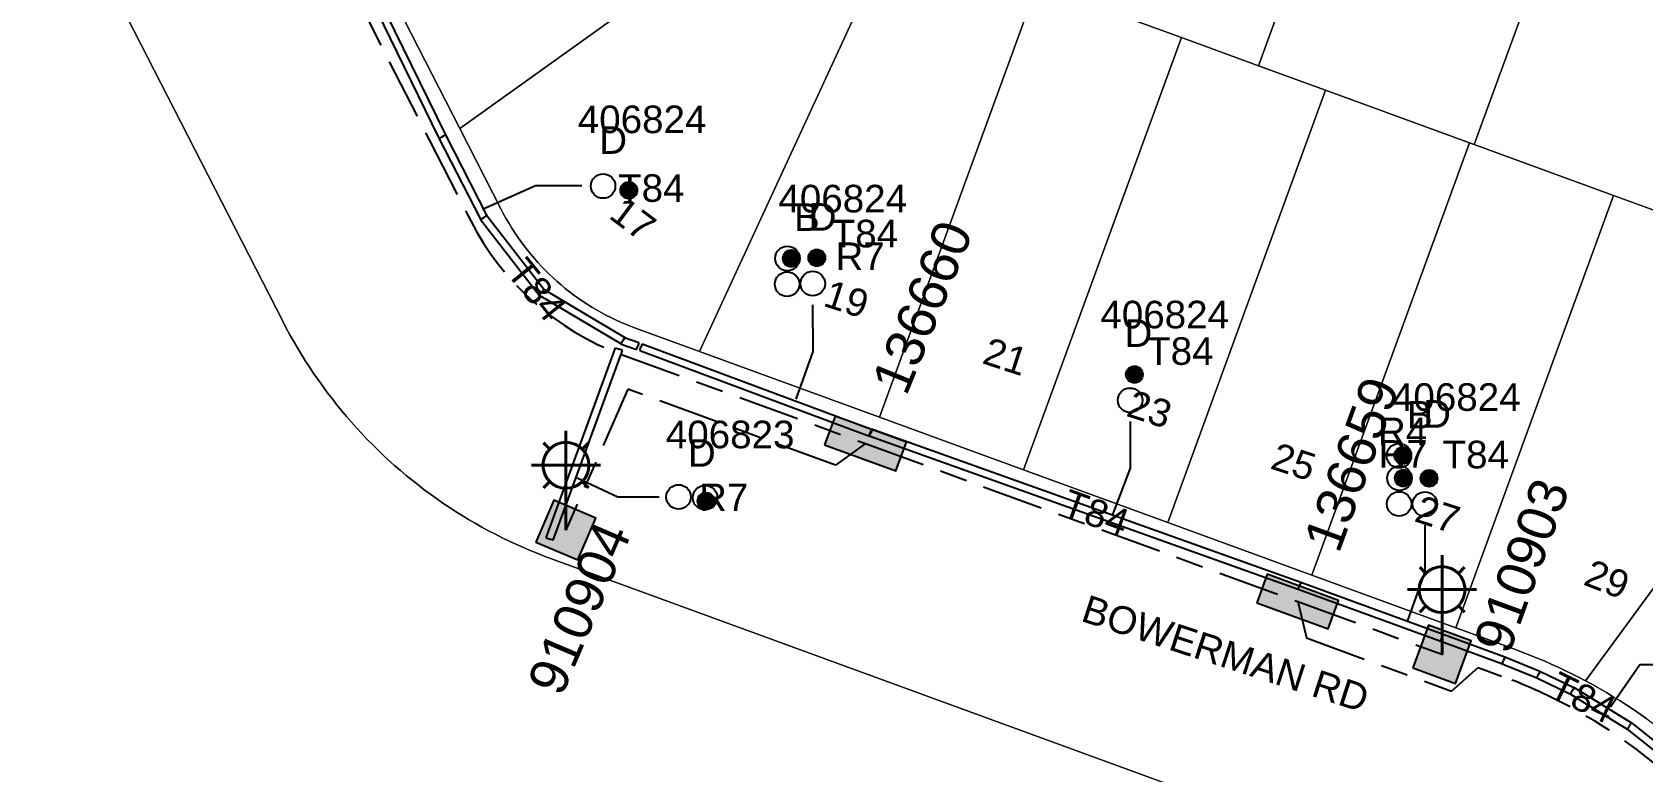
# Model space of a CAD drawing. Header units: metres. Extents: x 289087 to 291245, y 6227587 to 6229773.
# Drawn here: x 290212.5 to 290317.5, y 6228965.2 to 6229013.4 of the extents above; entities that cross this region are included whole.
import ezdxf
from ezdxf.enums import TextEntityAlignment as Align

# ---------------------------------------------------------------- set-up
doc = ezdxf.new("R2010")
doc.units = ezdxf.units.M
doc.linetypes.add('Cable Exist UG', pattern=[8.2, 4, -1.2, 1.8, -1.2])
for name, color, linetype in [('_User Ducts Config', 7, 'Continuous'), ('Duct_SP_EXT', 7, 'Continuous'), ('Equip_SP_SL_EXT', 7, 'Continuous'), ('Mains_LV_EXT', 7, 'Continuous'), ('Mains_LV_SL_EXT', 7, 'Continuous'), ('SupportsUG_SP_LV_EXT', 7, 'Continuous'), ('SupportsUG_SP_LV_SL_EXT', 7, 'Continuous')]:
    doc.layers.add(name, color=color, linetype=linetype)
doc.layers.add('Cadastre Land Parcels_SP_EXT', color=9, linetype='Continuous', lineweight=5)
doc.layers.add('Cadastre Roads_SP_EXT', color=9, linetype='Continuous', lineweight=5)
doc.styles.add('COLUMN_LABEL', font='arial.ttf')
doc.styles.add('iecARIAL', font='arial.ttf', dxfattribs={"height": 2})
doc.styles.add('POLE_LABEL', font='arial.ttf')
doc.styles.get("Standard").update_dxf_attribs({"font": 'arial.ttf'})

# ---------------------------------------------------------------- blocks, each defined once
blk = doc.blocks.new('COLUMN_EXT')
blk.add_hatch(color=256).paths.add_polyline_path([(-1.49, 1.48), (-1.49, -1.49), (1.48, -1.49), (1.48, 1.48)])
blk.add_lwpolyline([(-1.49, -1.49), (1.48, -1.49), (1.48, 1.48), (-1.49, 1.48)], close=True)
for tag, height, style, flags, p in [('ASSET_NUM', 2.5, 'COLUMN_LABEL', 8, (2, 2)), ('STRUCTURE_PLANT_NUMBER', 0.2, 'POLE_LABEL', 9, (1.81, 0.03)), ('STREET_CODE', 0.2, 'COLUMN_LABEL', 9, (1.81, -0.2))]:
    blk.add_attdef(tag, text='', height=height, dxfattribs=dict(style=style, flags=flags)).set_placement(p, align=Align.MIDDLE_LEFT)
at = {"flags": 9}
for tag, p in [('COLUMN_TYPE', (1.81, -0.4)), ('OWNED_BY', (1.81, -0.6)), ('STATE', (1.81, -0.8)), ('USAGE', (1.81, -1)), ('STREETNAME', (1.81, -1.6)), ('SUBURB', (1.81, -1.8)), ('LEGEND', (1.81, -1.2)), ('LOCATION', (1.81, -1.4)), ('NOTES', (1.81, -2))]:
    blk.add_attdef(tag, text='', height=0.2, dxfattribs=at).set_placement(p, align=Align.MIDDLE_LEFT)
at = {"flags": 1}
blk.add_attdef('Z', (1.81, -2.35), '', height=0.2, dxfattribs=at)
blk = doc.blocks.new('PILLAR_EXT')
blk.add_hatch(color=256).paths.add_polyline_path([(-2.475, 0.99), (-2.475, -0.99), (2.475, -0.99), (2.475, 0.99)])
blk.add_lwpolyline([(-2.475, -0.99), (2.475, -0.99), (2.475, 0.99), (-2.475, 0.99)], close=True)
at = {"style": 'iecARIAL', "flags": 8}
blk.add_attdef('ASSET_NUM', (1.5, 3.5), '', height=2.5, dxfattribs=at)
for tag, p, flags in [('OWNED_BY', (0, -0.2), 9), ('STATE', (0, -0.4), 9), ('SUPPORT_TYPE', (0, -0.6), 9), ('USAGE', (0, -0.8), 9), ('LEGEND', (0, -1), 9), ('LOCATION', (0, -1.2), 9), ('STREETNAME', (0, -1.8), 9), ('SUBURB', (0, -2), 1), ('NOTES', (0, -1.4), 9), ('PARENT', (0, -1.6), 9)]:
    blk.add_attdef(tag, p, '', height=0.2, dxfattribs=dict(flags=flags))
blk = doc.blocks.new('DUCT_EXT')
blk.add_circle((0, 0.8), 0.8)
at = {"flags": 1}
blk.add_attdef('Z', (0, 0), '', height=0.2, dxfattribs=at)
at = {"flags": 9}
for tag, p in [('DUCT_CODE', (0, 0)), ('XSECT_TYPE', (0, -0.2)), ('STATE', (0, -0.6)), ('FB_REFERENCE', (0, -0.4)), ('NOTES', (0, -0.8))]:
    blk.add_attdef(tag, text='', height=0.2, dxfattribs=at).set_placement(p, align=Align.MIDDLE_LEFT)
blk = doc.blocks.new('SL_LANTERN_EXT')
at = {"lineweight": 40}
for p, q in [((0, 1.97), (0, 6.47)), ((-1.46, 5.68), (-1.06, 5.28)), ((1.46, 5.68), (1.06, 5.28)), ((-2.25, 4.22), (2.25, 4.22)), ((-1.46, 2.76), (-1.06, 3.16)), ((1.46, 2.76), (1.06, 3.16)), ((0, 0), (0, 2.72))]:
    blk.add_line(p, q, dxfattribs=at)
blk.add_circle((0, 4.22), 1.5, dxfattribs=at)
at = {"style": 'iecARIAL', "flags": 9}
blk.add_attdef('ASSET_NUM', (1.5, 1.5), '', height=2.5, dxfattribs=at)
for tag, p, height, flags in [('CONSTRUCTED_VOLTAGE', (0.98, -0.65), 0.2, 9), ('CONTROL_TYPE', (0.98, -0.85), 0.2, 9), ('LANTERN_PURPOSE', (0.98, -1.05), 0.2, 9), ('LNUMBER', (2.18, -3.25), 2.5, 8), ('OPERATING_VOLTAGE', (0.98, -1.65), 0.2, 9), ('ORIENTATION', (0.98, -1.85), 0.2, 9), ('OWNED_BY', (0.98, -2.05), 0.2, 9), ('STATE', (0.98, -2.25), 0.2, 9), ('LANTERN_TYPE', (0.98, -1.25), 0.2, 9), ('NO_PHASES', (0.98, -1.45), 0.2, 9), ('USAGE', (0.98, -2.45), 0.2, 9), ('CEXIST', (0.98, -2.65), 0.2, 9), ('CNEW', (0.98, -2.85), 0.2, 9), ('CNUMBER', (0.98, -3.05), 0.2, 9), ('CREMOVE', (0.98, -3.25), 0.2, 9), ('CREPLACE', (0.98, -3.45), 0.2, 9), ('LKINGHEIGHT', (0.98, -3.65), 0.2, 9), ('LBRACKET', (0.98, -3.85), 0.2, 9), ('LBRACKETVOCAB', (0.98, -4.05), 0.2, 9), ('LCATEGORY', (0.98, -4.25), 0.2, 9), ('LCHARGE1', (0.98, -4.45), 0.2, 9), ('LCHARGE1PERCENT', (0.98, -4.65), 0.2, 9), ('LCHARGE2', (0.98, -4.85), 0.2, 9), ('LCHARGE2PERCENT', (0.98, -5.05), 0.2, 9), ('LCHARGE3', (0.98, -5.25), 0.2, 9), ('LCHARGE3PERCENT', (0.98, -5.45), 0.2, 9), ('LEXIST', (0.98, -5.65), 0.2, 9), ('LLAMP', (0.98, -5.85), 0.2, 9), ('LLAMPVOCAB', (0.98, -6.05), 0.2, 9), ('LMAST', (0.98, -6.25), 0.2, 9), ('LMASTVOCAB', (0.98, -6.45), 0.2, 9), ('LNEW', (0.98, -6.65), 0.2, 9), ('LANTNUMBER', (0.98, -6.85), 0.2, 9), ('LOUTREACH', (0.98, -7.25), 0.2, 9), ('LOUTREACHVOCAB', (0.98, -7.45), 0.2, 9), ('LRATECODE', (0.98, -7.65), 0.2, 9), ('LREMOVE', (0.98, -7.85), 0.2, 9), ('LREPLACE', (0.98, -8.05), 0.2, 9), ('LTYPE', (0.98, -8.25), 0.2, 9), ('LTYPEVOCAB', (0.98, -8.45), 0.2, 9), ('STREETNAME', (0.98, -9.25), 0.2, 9), ('SUBURB', (0.98, -9.45), 0.2, 1), ('LEGEND', (0.98, -8.65), 0.2, 9), ('LOCATION', (0.98, -8.85), 0.2, 9), ('NOTES', (0.98, -9.05), 0.2, 9)]:
    blk.add_attdef(tag, p, '', height=height, dxfattribs=dict(flags=flags))
blk = doc.blocks.new('CABLE_LARGE_EXT')
h = blk.add_hatch(color=256)
edge = h.paths.add_edge_path()
edge.add_arc((0, 0.55), 0.55, 0, 360)
blk.add_circle((0, 0.55), 0.55)
at = {"flags": 1}
blk.add_attdef('Z', (0, 0), '', height=0.2, dxfattribs=at)
at = {"flags": 9}
for tag, p in [('COND_CODE', (0, 0)), ('STATE', (0, -0.4)), ('XSECT_SIZE', (0, -0.6)), ('FB_REFERENCE', (0, -0.2)), ('NOTES', (0, -0.8))]:
    blk.add_attdef(tag, text='', height=0.2, dxfattribs=at).set_placement(p, align=Align.MIDDLE_LEFT)

msp = doc.modelspace()

# ---------------------------------------------------------------- linework, layer by layer
at = {"layer": '_User Ducts Config'}
for points in [[(290248.37, 6229003.4), (290245.34, 6229003.4), (290241.9, 6229001.86)], [(290263.41, 6228995.64), (290263.42, 6228992.61), (290262.32, 6228989.49)], [(290284.11, 6228988.03), (290284.11, 6228985), (290282.94, 6228981.91)], [(290253.41, 6228983.11), (290250.72, 6228983.11), (290248.06, 6228984.35)], [(290303.32, 6228981.27), (290303.33, 6228978.24), (290302.18, 6228974.99)], [(290320.37, 6228972.16), (290317.34, 6228972.16), (290315.43, 6228969.4)]]:
    msp.add_lwpolyline(points, dxfattribs=at)
at = {"layer": 'Cadastre Land Parcels_SP_EXT', "linetype": 'Continuous'}
for points in [[(290302.75, 6229039.43), (290288.66, 6229044.58), (290278.38, 6229016.39), (290287.45, 6229013.07), (290292.47, 6229011.24), (290302.75, 6229039.43)], [(290316.84, 6229034.28), (290302.75, 6229039.43), (290292.47, 6229011.24), (290296.84, 6229009.64), (290306.24, 6229006.21), (290306.55, 6229006.09), (290316.84, 6229034.28)], [(290330.93, 6229029.13), (290316.84, 6229034.28), (290306.55, 6229006.09), (290315.63, 6229002.77), (290320.64, 6229000.94), (290330.93, 6229029.13)], [(290261.78, 6229022.45), (290257.2, 6229031.41), (290234.06, 6229019.55), (290240.41, 6229007.15), (290261.78, 6229022.45)], [(290278.06, 6229016.51), (290268.67, 6229019.94), (290256.03, 6228992.6), (290267.77, 6228988.31), (290278.06, 6229016.51)], [(290287.45, 6229013.07), (290278.38, 6229016.39), (290278.06, 6229016.51), (290267.77, 6228988.31), (290277.16, 6228984.88), (290287.45, 6229013.07)], [(290296.84, 6229009.64), (290292.47, 6229011.24), (290287.45, 6229013.07), (290277.16, 6228984.88), (290286.56, 6228981.45), (290296.84, 6229009.64)], [(290306.24, 6229006.21), (290296.84, 6229009.64), (290286.56, 6228981.45), (290295.95, 6228978.01), (290306.24, 6229006.21)], [(290315.63, 6229002.77), (290306.55, 6229006.09), (290306.24, 6229006.21), (290295.95, 6228978.01), (290305.34, 6228974.58), (290315.63, 6229002.77)], [(290332.48, 6228996.61), (290320.64, 6229000.94), (290315.63, 6229002.77), (290305.34, 6228974.58), (290309.24, 6228973.16), (290309.71, 6228972.98), (290310.18, 6228972.8), (290310.64, 6228972.61), (290311.1, 6228972.42), (290311.55, 6228972.22), (290312.01, 6228972.01), (290312.46, 6228971.8), (290312.91, 6228971.58), (290313.35, 6228971.36), (290313.79, 6228971.13), (290332.48, 6228996.61)], [(290344.97, 6228984.95), (290341.24, 6228989.67), (290332.48, 6228996.61), (290313.79, 6228971.13), (290314.25, 6228970.88), (290314.71, 6228970.62), (290315.16, 6228970.36), (290315.61, 6228970.09), (290316.05, 6228969.82), (290316.49, 6228969.54), (290316.93, 6228969.25), (290317.36, 6228968.95), (290317.79, 6228968.65), (290318.21, 6228968.35), (290318.63, 6228968.03), (290319.05, 6228967.71), (290319.46, 6228967.39), (290319.86, 6228967.06), (290320.26, 6228966.72), (290320.65, 6228966.38), (290321.05, 6228966.03), (290344.97, 6228984.95)]]:
    msp.add_lwpolyline(points, close=True, dxfattribs=at)
for points in [[(290303.76, 6228958.11), (290246.38, 6228979.09), (290245.91, 6228979.26), (290245.45, 6228979.44), (290244.99, 6228979.63), (290244.53, 6228979.83), (290244.07, 6228980.03), (290243.62, 6228980.24), (290243.17, 6228980.46), (290242.73, 6228980.68), (290242.29, 6228980.91), (290241.85, 6228981.15), (290241.41, 6228981.4), (290240.98, 6228981.65), (290240.56, 6228981.91), (290240.14, 6228982.17), (290239.72, 6228982.44), (290239.31, 6228982.72), (290238.89, 6228983.01), (290238.49, 6228983.3), (290238.09, 6228983.59), (290237.69, 6228983.9), (290237.3, 6228984.21), (290236.92, 6228984.52), (290236.54, 6228984.84), (290236.16, 6228985.17), (290235.79, 6228985.5), (290235.42, 6228985.84), (290235.06, 6228986.19), (290234.71, 6228986.54), (290234.36, 6228986.89), (290234.02, 6228987.26), (290233.68, 6228987.62), (290233.35, 6228987.99), (290233.02, 6228988.37), (290232.7, 6228988.75), (290232.38, 6228989.14), (290232.08, 6228989.53), (290231.77, 6228989.93), (290231.48, 6228990.33), (290231.19, 6228990.73), (290230.9, 6228991.14), (290230.63, 6228991.56), (290230.36, 6228991.98), (290230.09, 6228992.4), (290229.83, 6228992.83), (290229.58, 6228993.26), (290229.34, 6228993.69), (290229.1, 6228994.13), (290228.87, 6228994.57), (290212.53, 6229026.5)], [(290261.78, 6229022.45), (290240.41, 6229007.15), (290243.11, 6229001.87), (290243.27, 6229001.56), (290243.44, 6229001.25), (290243.62, 6229000.95), (290243.81, 6229000.65), (290243.99, 6229000.35), (290244.19, 6229000.06), (290244.4, 6228999.77), (290244.61, 6228999.49), (290244.82, 6228999.21), (290245.04, 6228998.94), (290245.27, 6228998.67), (290245.5, 6228998.41), (290245.74, 6228998.15), (290245.99, 6228997.89), (290246.24, 6228997.65), (290246.49, 6228997.4), (290246.75, 6228997.17), (290247.02, 6228996.94), (290247.29, 6228996.71), (290247.57, 6228996.5), (290247.85, 6228996.28), (290248.13, 6228996.08), (290248.42, 6228995.88), (290248.72, 6228995.68), (290249.02, 6228995.5), (290249.32, 6228995.32), (290249.63, 6228995.14), (290249.94, 6228994.98), (290250.25, 6228994.82), (290250.57, 6228994.67), (290250.89, 6228994.52), (290251.21, 6228994.38), (290251.54, 6228994.25), (290251.86, 6228994.13), (290256.03, 6228992.6), (290268.67, 6229019.94)]]:
    msp.add_lwpolyline(points, dxfattribs=at)
at = {"layer": 'Cadastre Roads_SP_EXT', "linetype": 'Continuous'}
for points in [[(290212.53, 6229026.5), (290228.87, 6228994.57), (290229.1, 6228994.13), (290229.34, 6228993.69), (290229.58, 6228993.26), (290229.83, 6228992.83), (290230.09, 6228992.4), (290230.36, 6228991.98), (290230.63, 6228991.56), (290230.9, 6228991.14), (290231.19, 6228990.73), (290231.48, 6228990.33), (290231.77, 6228989.93), (290232.08, 6228989.53), (290232.38, 6228989.14), (290232.7, 6228988.75), (290233.02, 6228988.37), (290233.35, 6228987.99), (290233.68, 6228987.62), (290234.02, 6228987.26), (290234.36, 6228986.89), (290234.71, 6228986.54), (290235.06, 6228986.19), (290235.42, 6228985.84), (290235.79, 6228985.5), (290236.16, 6228985.17), (290236.54, 6228984.84), (290236.92, 6228984.52), (290237.3, 6228984.21), (290237.69, 6228983.9), (290238.09, 6228983.59), (290238.49, 6228983.3), (290238.89, 6228983.01), (290239.31, 6228982.72), (290239.72, 6228982.44), (290240.14, 6228982.17), (290240.56, 6228981.91), (290240.98, 6228981.65), (290241.41, 6228981.4), (290241.85, 6228981.15), (290242.29, 6228980.91), (290242.73, 6228980.68), (290243.17, 6228980.46), (290243.62, 6228980.24), (290244.07, 6228980.03), (290244.53, 6228979.83), (290244.99, 6228979.63), (290245.45, 6228979.44), (290245.91, 6228979.26), (290246.38, 6228979.09), (290303.76, 6228958.11)], [(290317.79, 6228968.65), (290317.36, 6228968.95), (290316.93, 6228969.25), (290316.49, 6228969.54), (290316.05, 6228969.82), (290315.61, 6228970.09), (290315.16, 6228970.36), (290314.71, 6228970.62), (290314.25, 6228970.88), (290313.79, 6228971.13), (290313.35, 6228971.36), (290312.91, 6228971.58), (290312.46, 6228971.8), (290312.01, 6228972.01), (290311.55, 6228972.22), (290311.1, 6228972.42), (290310.64, 6228972.61), (290310.18, 6228972.8), (290309.71, 6228972.98), (290309.24, 6228973.16), (290305.34, 6228974.58), (290295.95, 6228978.01), (290286.56, 6228981.45), (290277.16, 6228984.88), (290267.77, 6228988.31), (290256.03, 6228992.6), (290251.86, 6228994.13), (290251.54, 6228994.25), (290251.21, 6228994.38), (290250.89, 6228994.52), (290250.57, 6228994.67), (290250.25, 6228994.82), (290249.94, 6228994.98), (290249.63, 6228995.14), (290249.32, 6228995.32), (290249.02, 6228995.5), (290248.72, 6228995.68), (290248.42, 6228995.88), (290248.13, 6228996.08), (290247.85, 6228996.28), (290247.57, 6228996.5), (290247.29, 6228996.71), (290247.02, 6228996.94), (290246.75, 6228997.17), (290246.49, 6228997.4), (290246.24, 6228997.65), (290245.99, 6228997.89), (290245.74, 6228998.15), (290245.5, 6228998.41), (290245.27, 6228998.67), (290245.04, 6228998.94), (290244.82, 6228999.21), (290244.61, 6228999.49), (290244.4, 6228999.77), (290244.19, 6229000.06), (290243.99, 6229000.35), (290243.81, 6229000.65), (290243.62, 6229000.95), (290243.44, 6229001.25), (290243.27, 6229001.56), (290243.11, 6229001.87), (290240.41, 6229007.15), (290234.06, 6229019.55)]]:
    msp.add_lwpolyline(points, dxfattribs=at)
at = {"layer": 'Duct_SP_EXT'}
for p, q in [((290232.89, 6229019.11), (290239.05, 6229006.51)), ((290233.32, 6229019.32), (290239.48, 6229006.72)), ((290239.05, 6229006.51), (290239.26, 6229006.61)), ((290239.05, 6229006.51), (290241.75, 6229001.23)), ((290239.48, 6229006.72), (290239.26, 6229006.61)), ((290239.48, 6229006.72), (290242.18, 6229001.44)), ((290241.75, 6229001.23), (290241.97, 6229001.33)), ((290241.75, 6229001.23), (290241.76, 6229001.21)), ((290241.76, 6229001.21), (290241.97, 6229001.33)), ((290241.76, 6229001.21), (290245.58, 6228996.28)), ((290242.17, 6229001.46), (290241.97, 6229001.33)), ((290242.18, 6229001.44), (290241.97, 6229001.33)), ((290242.18, 6229001.44), (290242.17, 6229001.46)), ((290242.17, 6229001.46), (290245.91, 6228996.64)), ((290245.58, 6228996.28), (290245.74, 6228996.46)), ((290245.91, 6228996.64), (290245.74, 6228996.46)), ((290245.91, 6228996.64), (290251.17, 6228993.51)), ((290245.58, 6228996.28), (290250.92, 6228993.1)), ((290250.92, 6228993.1), (290251.04, 6228993.3)), ((290250.94, 6228993.08), (290251.04, 6228993.3)), ((290251.15, 6228993.52), (290251.04, 6228993.3)), ((290251.17, 6228993.51), (290251.04, 6228993.3)), ((290251.17, 6228993.51), (290251.15, 6228993.52)), ((290251.15, 6228993.52), (290252.09, 6228993.18)), ((290246.05, 6228980.45), (290250.57, 6228992.83)), ((290246.5, 6228980.29), (290251.02, 6228992.66)), ((290250.57, 6228992.83), (290250.79, 6228992.75)), ((290251.02, 6228992.66), (290250.79, 6228992.75)), ((290250.92, 6228993.1), (290250.94, 6228993.08)), ((290250.94, 6228993.08), (290251.92, 6228992.73)), ((290251.92, 6228992.73), (290252.01, 6228992.95)), ((290252.09, 6228993.18), (290252.01, 6228992.95)), ((290252.14, 6228992.66), (290252.22, 6228992.89)), ((290252.14, 6228992.66), (290267.13, 6228987.07)), ((290252.31, 6228993.11), (290252.22, 6228992.89)), ((290252.31, 6228993.11), (290267.3, 6228987.52)), ((290267.1, 6228987.11), (290267.18, 6228987.33)), ((290267.1, 6228987.11), (290295.07, 6228977.11)), ((290267.13, 6228987.07), (290267.21, 6228987.3)), ((290267.26, 6228987.56), (290267.18, 6228987.33)), ((290267.3, 6228987.52), (290267.21, 6228987.3)), ((290267.26, 6228987.56), (290295.23, 6228977.56)), ((290246.05, 6228980.45), (290246.28, 6228980.37)), ((290246.5, 6228980.29), (290246.28, 6228980.37)), ((290295.23, 6228977.56), (290295.15, 6228977.33)), ((290295.23, 6228977.56), (290295.15, 6228977.33)), ((290295.23, 6228977.56), (290304.53, 6228974.16)), ((290295.06, 6228977.11), (290295.15, 6228977.33)), ((290295.06, 6228977.11), (290304.36, 6228973.7)), ((290295.07, 6228977.11), (290295.15, 6228977.33)), ((290304.36, 6228973.7), (290304.44, 6228973.93)), ((290304.36, 6228973.7), (290304.44, 6228973.93)), ((290304.36, 6228973.7), (290308.38, 6228972.24)), ((290304.53, 6228974.16), (290304.44, 6228973.93)), ((290304.53, 6228974.16), (290304.44, 6228973.93)), ((290304.53, 6228974.16), (290308.54, 6228972.69)), ((290308.37, 6228972.24), (290308.46, 6228972.46)), ((290308.38, 6228972.24), (290308.37, 6228972.24)), ((290308.37, 6228972.24), (290310.63, 6228971.32)), ((290308.38, 6228972.24), (290308.46, 6228972.46)), ((290308.54, 6228972.69), (290308.46, 6228972.46)), ((290308.55, 6228972.69), (290308.46, 6228972.46)), ((290308.54, 6228972.69), (290308.55, 6228972.69)), ((290308.55, 6228972.69), (290310.83, 6228971.76)), ((290310.63, 6228971.32), (290310.73, 6228971.54)), ((290310.63, 6228971.32), (290312.83, 6228970.25)), ((290310.83, 6228971.76), (290310.73, 6228971.54)), ((290310.83, 6228971.76), (290313.04, 6228970.68)), ((290312.82, 6228970.25), (290312.93, 6228970.47)), ((290312.83, 6228970.25), (290312.82, 6228970.25)), ((290312.82, 6228970.25), (290316.52, 6228967.98)), ((290312.83, 6228970.25), (290312.93, 6228970.47)), ((290313.04, 6228970.68), (290312.93, 6228970.47)), ((290313.05, 6228970.68), (290312.93, 6228970.47)), ((290313.04, 6228970.68), (290313.05, 6228970.68)), ((290313.05, 6228970.68), (290316.79, 6228968.38)), ((290316.52, 6228967.98), (290316.66, 6228968.18)), ((290316.79, 6228968.38), (290316.66, 6228968.18)), ((290316.79, 6228968.38), (290320.22, 6228965.64)), ((290316.52, 6228967.98), (290319.92, 6228965.26))]:
    msp.add_line(p, q, dxfattribs=at)
at = {"layer": 'Mains_LV_EXT', "linetype": 'Cable Exist UG'}
for points in [[(290232.08, 6229018.8), (290238.42, 6229006.4), (290241.12, 6229001.13), (290241.12, 6229001.13, 0.189096), (290250.96, 6228992.41), (290250.96, 6228992.41), (290266.86, 6228986.6)], [(290295.04, 6228976.29), (290295.61, 6228973.92), (290305.06, 6228970.46), (290306.8, 6228971.99), (290308.33, 6228971.43), (290308.33, 6228971.43, -0.03464), (290312.63, 6228969.51), (290312.63, 6228969.51), (290312.63, 6228969.51), (290312.63, 6228969.51, -0.061825), (290319.48, 6228964.7), (290319.48, 6228964.7), (290319.52, 6228964.66), (290319.56, 6228964.63), (290319.56, 6228964.63, -0.066876), (290323.28, 6228960.65), (290323.28, 6228960.65), (290323.31, 6228960.61), (290325.84, 6228957.4)]]:
    msp.add_lwpolyline(points, format="xyb", dxfattribs=at)
msp.add_lwpolyline([(290266.86, 6228986.6), (290295.04, 6228976.29)], dxfattribs=at)
at = {"layer": 'Mains_LV_SL_EXT', "linetype": 'Cable Exist UG'}
for points in [[(290266.86, 6228986.6), (290264.9, 6228985.19), (290264.9, 6228985.19), (290251.37, 6228990.14), (290247.33, 6228980.96)], [(290295.04, 6228976.29), (290304.5, 6228972.84)]]:
    msp.add_lwpolyline(points, dxfattribs=at)

# ---------------------------------------------------------------- block references
at = {"layer": '_User Ducts Config'}
for name, p in [('DUCT_EXT', (290249.75, 6229002.59)), ('CABLE_LARGE_EXT', (290251.43, 6229002.56)), ('DUCT_EXT', (290256.4, 6228982.27)), ('CABLE_LARGE_EXT', (290256.46, 6228982.3))]:
    msp.add_blockref(name, p, dxfattribs=at)
for name, p, rotation in [('DUCT_EXT', (290262.57, 6228998.67), 90.0000000000002), ('CABLE_LARGE_EXT', (290262.57, 6228998.67), 90.0000000000002), ('CABLE_LARGE_EXT', (290264.24, 6228998.71), 90.08752217154638), ('DUCT_EXT', (290262.55, 6228996.99), 90.0000000000002), ('DUCT_EXT', (290264.22, 6228997.03), 90.08752217154638), ('CABLE_LARGE_EXT', (290284.94, 6228991.1), 90.1113164117916), ('DUCT_EXT', (290284.91, 6228989.42), 90.1113164117916), ('DUCT_EXT', (290302.44, 6228985.82), 90.9920355602145), ('CABLE_LARGE_EXT', (290302.44, 6228985.82), 90.10016407513783), ('DUCT_EXT', (290302.47, 6228984.34), 90.10016407513783), ('CABLE_LARGE_EXT', (290302.47, 6228984.34), 90.10016407513783), ('CABLE_LARGE_EXT', (290304.15, 6228984.33), 90.10016407513783), ('DUCT_EXT', (290253.87, 6228983.12), 269.5375872400751), ('DUCT_EXT', (290302.45, 6228982.66), 90.10016407513783), ('DUCT_EXT', (290304.13, 6228982.65), 90.10016407513783)]:
    msp.add_blockref(name, p, dxfattribs=dict(at, rotation=rotation))
at = {"layer": 'Equip_SP_SL_EXT'}
for p in [(290247.33, 6228980.96), (290304.45, 6228972.85)]:
    msp.add_blockref('SL_LANTERN_EXT', p, dxfattribs=at)
at = {"layer": 'SupportsUG_SP_LV_EXT'}
ref = msp.add_blockref('PILLAR_EXT', (290266.86, 6228986.6), dxfattribs=dict(at, rotation=339.9113501141961))
ref.add_attrib('ASSET_NUM', '136660', dxfattribs={"layer": '0', "height": 2.5, "rotation": 67.8509, "style": 'iecARIAL'}).set_placement((290268.36, 6228990.1), align=Align.MIDDLE_LEFT)
ref = msp.add_blockref('PILLAR_EXT', (290295.04, 6228976.29), dxfattribs=dict(at, rotation=339.9104927613618))
ref.add_attrib('ASSET_NUM', '136659', dxfattribs={"layer": '0', "height": 2.5, "rotation": 69.9105, "style": 'iecARIAL'}).set_placement((290296.54, 6228979.79), align=Align.MIDDLE_LEFT)
at = {"layer": 'SupportsUG_SP_LV_SL_EXT'}
ref = msp.add_blockref('COLUMN_EXT', (290304.45, 6228972.85), dxfattribs=dict(at, rotation=339.9113501256512))
ref.add_attrib('ASSET_NUM', '910903', dxfattribs={"layer": '0', "height": 2.5, "rotation": 69.9114, "style": 'COLUMN_LABEL'}).set_placement((290306.45, 6228973.6), align=Align.TOP_LEFT)
ref = msp.add_blockref('COLUMN_EXT', (290247.33, 6228980.96), dxfattribs=dict(at, rotation=336.8411755885438))
ref.add_attrib('ASSET_NUM', '910904', dxfattribs={"layer": '0', "height": 2.5, "rotation": 66.8412, "style": 'COLUMN_LABEL'}).set_placement((290249.33, 6228981.71), align=Align.TOP_RIGHT)

# ---------------------------------------------------------------- texts
at = {"layer": '_User Ducts Config'}
for s, p in [('406824', (290248.1, 6229006.84)), ('D', (290249.5, 6229005.49)), ('T84', (290250.73, 6229002.36)), ('406824', (290261.18, 6229001.67)), ('B', (290262.2, 6229000.46)), ('D', (290263.15, 6229000.48)), ('T84', (290264.65, 6228999.39)), ('R7', (290264.9, 6228997.91)), ('406824', (290282.17, 6228994.11)), ('D', (290283.74, 6228992.9)), ('T84', (290285.22, 6228991.73)), ('406824', (290301.18, 6228988.73)), ('B', (290302.16, 6228987.58)), ('D', (290303.21, 6228987.63)), ('406823', (290253.84, 6228986.29)), ('R4', (290300.27, 6228986.49)), ('D', (290255.28, 6228985.08)), ('R7', (290300.3, 6228985.02)), ('T84', (290304.48, 6228984.98)), ('R7', (290256.01, 6228982.19))]:
    msp.add_text(s, height=1.8, dxfattribs=at).set_placement(p)
at = {"layer": 'Cadastre Land Parcels_SP_EXT'}
for s, rotation, p in [('17', 323.1301, (290250.05, 6229001.35)), ('19', 341.9803, (290264.02, 6228995.6)), ('21', 341.98, (290274.39, 6228991.85)), ('23', 341.9739, (290283.78, 6228988.42)), ('25', 341.9785, (290293.17, 6228984.99)), ('27', 341.98, (290302.56, 6228981.55)), ('29', 338.7799, (290313.58, 6228977.42))]:
    msp.add_text(s, height=1.8, rotation=rotation, dxfattribs=at).set_placement(p)
at = {"layer": 'Cadastre Roads_SP_EXT'}
msp.add_text('BOWERMAN RD', height=1.8, rotation=341.9739, dxfattribs=at).set_placement((290280.82, 6228975.05))
at = {"layer": 'Mains_LV_EXT'}
for rotation, p in [(308.9784, (290243.37, 6228997.75)), (339.9114, (290279.53, 6228981.97)), (333.948, (290311.29, 6228970.17))]:
    msp.add_text('T84', height=1.8, rotation=rotation, dxfattribs=at).set_placement(p)

doc.saveas('drawing.dxf')
